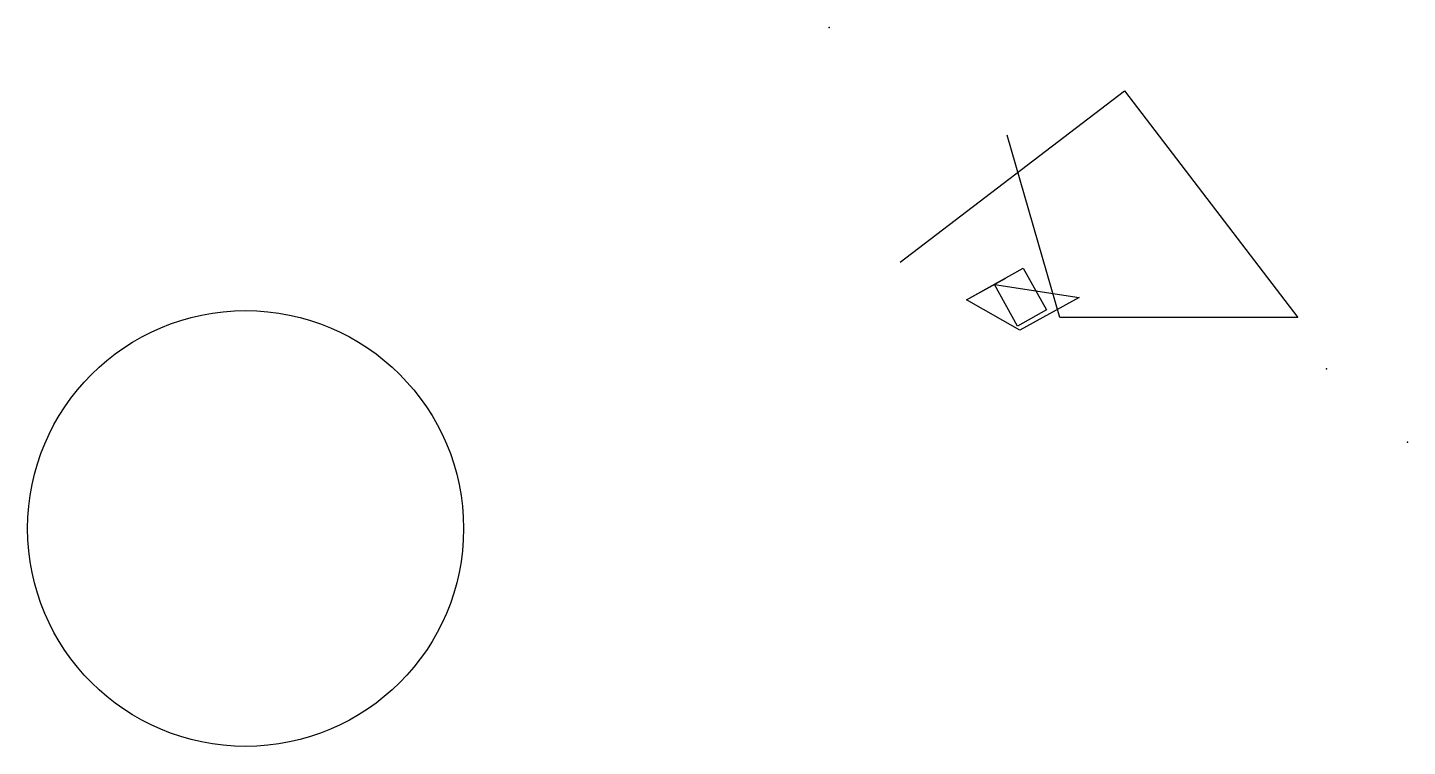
# Model space of a CAD drawing. Header units: millimetres. Extents: x -50 to 266, y -50 to 115.
import ezdxf

# ---------------------------------------------------------------- set-up
doc = ezdxf.new("R2010")
doc.units = ezdxf.units.MM

# ---------------------------------------------------------------- blocks, each defined once
blk = doc.blocks.new('A$C484cd125')
for p, q in [((0, 6.96), (13.06, 14.21)), ((13.06, 14.21), (18.37, 4.65)), ((0, 6.96), (9.04, 11.98)), ((11.72, 0.96), (6.41, 10.52)), ((6.41, 10.52), (25.83, 7.54)), ((12.25, 0), (0, 6.96)), ((25.83, 7.54), (12.25, 0)), ((18.37, 4.65), (11.72, 0.96))]:
    blk.add_line(p, q)

msp = doc.modelspace()

# ---------------------------------------------------------------- linework, layer by layer
for p, q in [((150.15, 61.09), (201.58, 100.44)), ((201.58, 100.44), (241.36, 48.45)), ((186.76, 48.45), (174.71, 90.25)), ((241.36, 48.45), (186.76, 48.45))]:
    msp.add_line(p, q)
msp.add_circle((0, 0), 50)
for p in [(133.83, 114.95), (247.91, 36.63), (266.49, 19.81)]:
    msp.add_point(p)

# ---------------------------------------------------------------- block references
msp.add_blockref('A$C484cd125', (165.33, 45.5))

doc.saveas('drawing.dxf')
